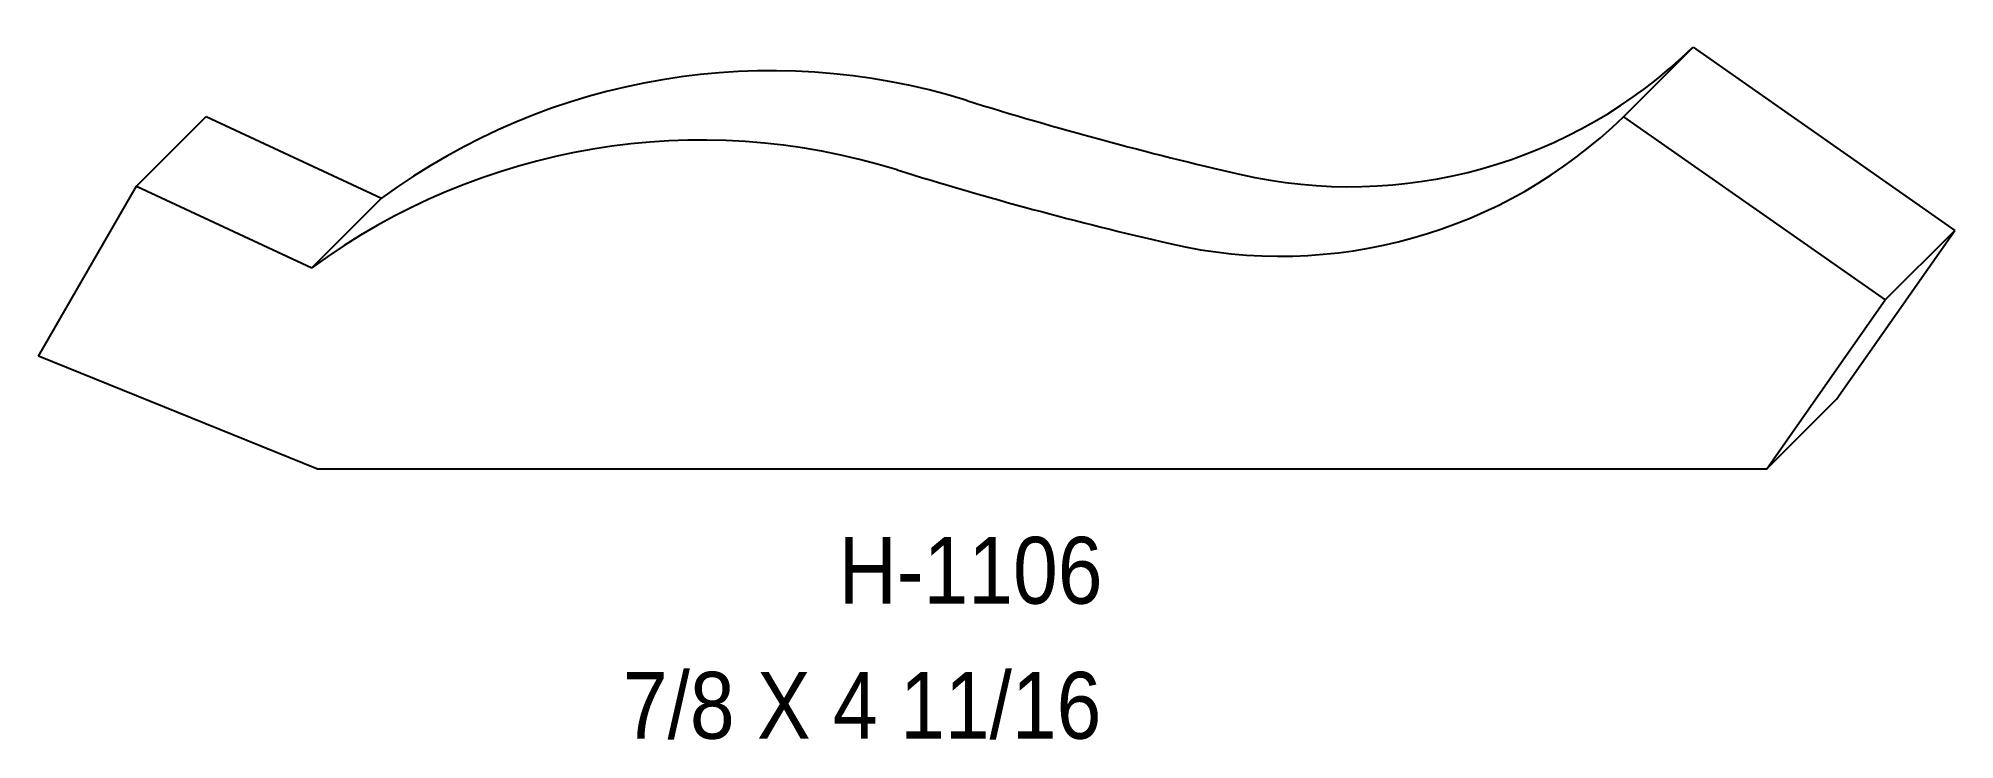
# Model space of a CAD drawing. Extents: x 56.29 to 61.17, y 132.51 to 134.29.
import ezdxf

# ---------------------------------------------------------------- set-up
doc = ezdxf.new("R2010")
doc.units = 0
doc.header["$LTSCALE"] = 5
doc.layers.add('PROFILE', color=7, linetype='CONTINUOUS')
doc.styles.add('TXT', font='TXT', dxfattribs={"height": 3.5})

msp = doc.modelspace()

# ---------------------------------------------------------------- linework, layer by layer
at = {"layer": 'PROFILE', "color": 1, "linetype": 'CONTINUOUS'}
for p, q in [((60.3259, 134.0934), (60.5027, 134.2702)), ((60.5027, 134.2702), (61.1681, 133.8042)), ((56.5448, 133.917), (56.7215, 134.0937)), ((56.7215, 134.0937), (57.1673, 133.8858)), ((60.3259, 134.0934), (60.9913, 133.6275)), ((56.2949, 133.4841), (56.5448, 133.917)), ((56.5448, 133.917), (56.9906, 133.7091)), ((56.9906, 133.7091), (57.1673, 133.8858)), ((60.8673, 133.3747), (61.1681, 133.8042)), ((60.9913, 133.6275), (61.1681, 133.8042)), ((60.6905, 133.198), (60.9913, 133.6275)), ((57.003, 133.198), (56.2949, 133.4841)), ((60.6905, 133.198), (60.8673, 133.3747)), ((57.003, 133.198), (60.6905, 133.198))]:
    msp.add_line(p, q, dxfattribs=at)
for centre, major_axis, start_param, end_param in [((58.158, 132.5366), (0, 1.6738), -0.301963, 0.633336), ((59.6297, 135.1664), (0, 1.2511), -3.367823, -2.369375), ((57.9812, 132.3599), (0, 1.6738), -0.301963, 0.633336), ((61.4769, 143.1917), (0, 9.4862), -3.443556, -3.367823), ((59.453, 134.9897), (0, 1.2511), -3.367823, -2.369375), ((61.3002, 143.015), (9.4862, 0), -1.87276, -1.797027)]:
    msp.add_ellipse(centre, major_axis=major_axis, ratio=1, start_param=start_param, end_param=end_param, dxfattribs=at)

# ---------------------------------------------------------------- texts
at = {"layer": 'PROFILE', "color": 1, "linetype": 'CONTINUOUS', "style": 'TXT', "width": 0.9}
for s, height, p in [('H-1106', 0.16996, (58.3302, 132.8547)), ('7/8 X 4 11/16', 0.169956, (57.7812, 132.5112))]:
    msp.add_text(s, height=height, dxfattribs=at).set_placement(p)

doc.saveas('drawing.dxf')
